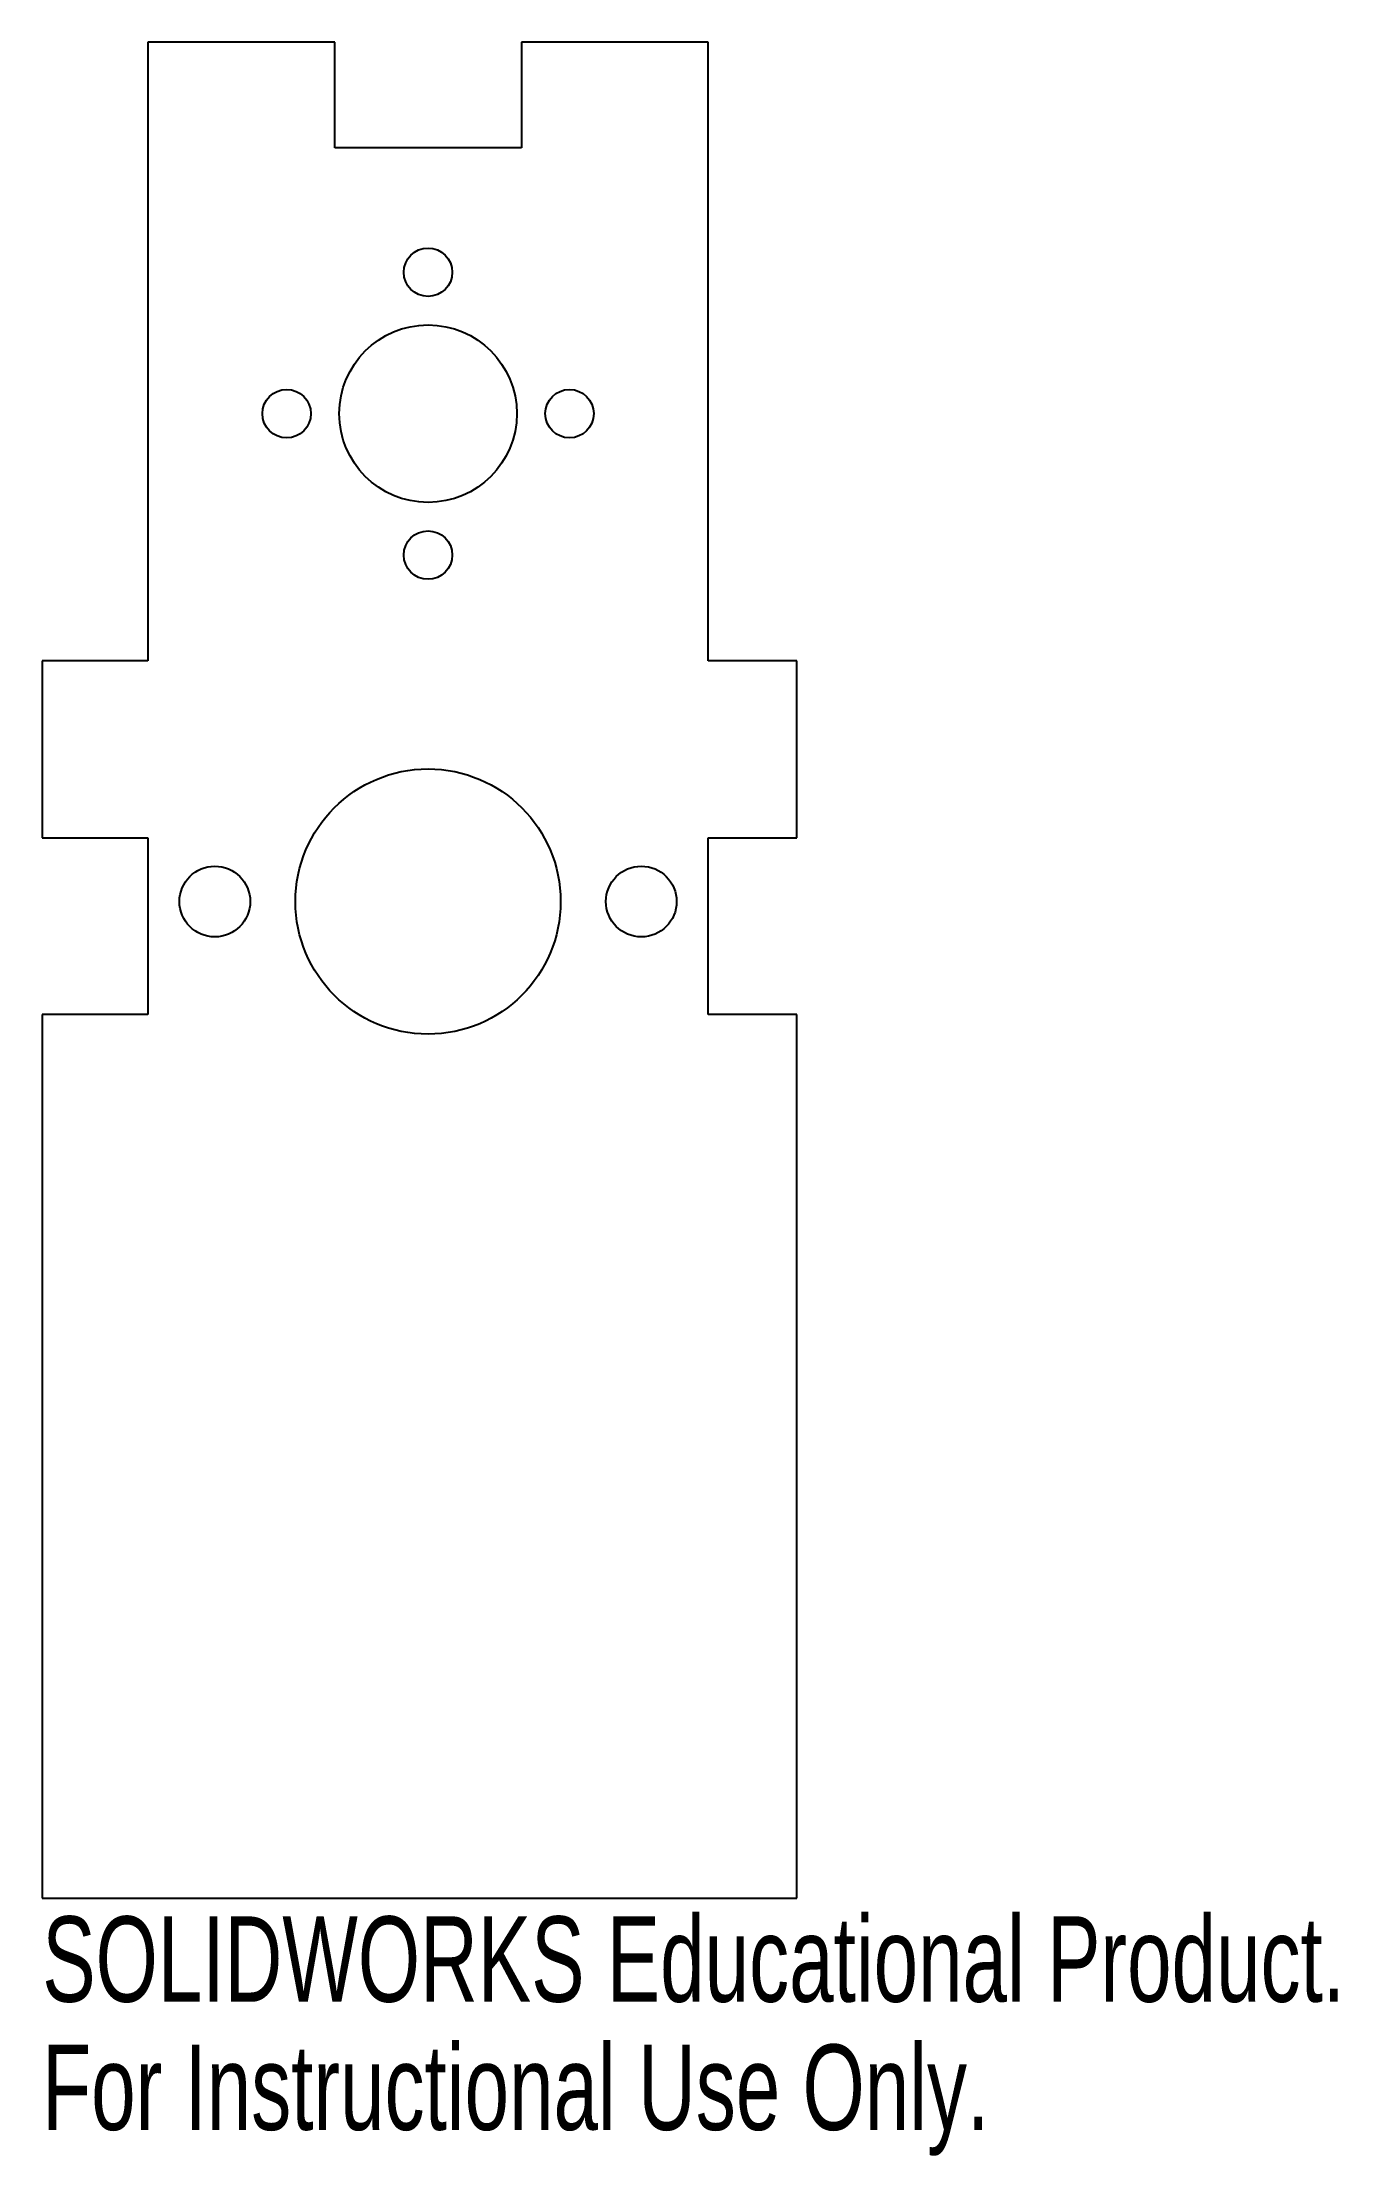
# Model space of a CAD drawing. Header units: millimetres. Extents: x -6 to 67, y -55 to 65.
import ezdxf

# ---------------------------------------------------------------- set-up
doc = ezdxf.new("R2010")
doc.units = ezdxf.units.MM
doc.styles.add('SLDTEXTSTYLE0', font='TXT', dxfattribs={"width": 0.7})

msp = doc.modelspace()

# ---------------------------------------------------------------- linework, layer by layer
at = {"color": 7, "linetype": 'Continuous', "lineweight": 25}
for p, q in [((10.57, 65), (0, 65)), ((0, 65), (0, 30)), ((10.57, 59.03), (10.57, 65)), ((21.13, 65), (21.13, 59.03)), ((31.7, 65), (21.13, 65)), ((31.7, 30), (31.7, 65)), ((21.13, 59.03), (10.57, 59.03)), ((-5.97, 30), (-5.97, 20)), ((0, 30), (-5.97, 30)), ((36.7, 30), (31.7, 30)), ((36.7, 20), (36.7, 30)), ((-5.97, 20), (0, 20)), ((0, 20), (0, 10)), ((31.7, 20), (36.7, 20)), ((31.7, 10), (31.7, 20)), ((0, 10), (-5.97, 10)), ((-5.97, 10), (-5.97, -40)), ((36.7, 10), (31.7, 10)), ((36.7, -40), (36.7, 10)), ((-5.97, -40), (36.7, -40))]:
    msp.add_line(p, q, dxfattribs=at)
for centre, radius in [((15.85, 51.99), 1.37), ((15.85, 43.99), 5.02), ((7.85, 43.99), 1.37), ((23.85, 43.99), 1.37), ((15.85, 35.99), 1.37), ((15.85, 16.39), 7.5), ((3.79, 16.39), 2), ((27.91, 16.39), 2)]:
    msp.add_circle(centre, radius, dxfattribs=at)

# ---------------------------------------------------------------- texts
at = {"color": 7, "linetype": 'Continuous', "char_height": 4.8336, "attachment_point": 1, "style": 'SLDTEXTSTYLE0'}
for s, insert in [('SOLIDWORKS Educational Product.', (-5.97, -41.02)), ('For Instructional Use Only.', (-5.97, -48.27))]:
    msp.add_mtext(s, dxfattribs=dict(at, insert=insert))

doc.saveas('drawing.dxf')
